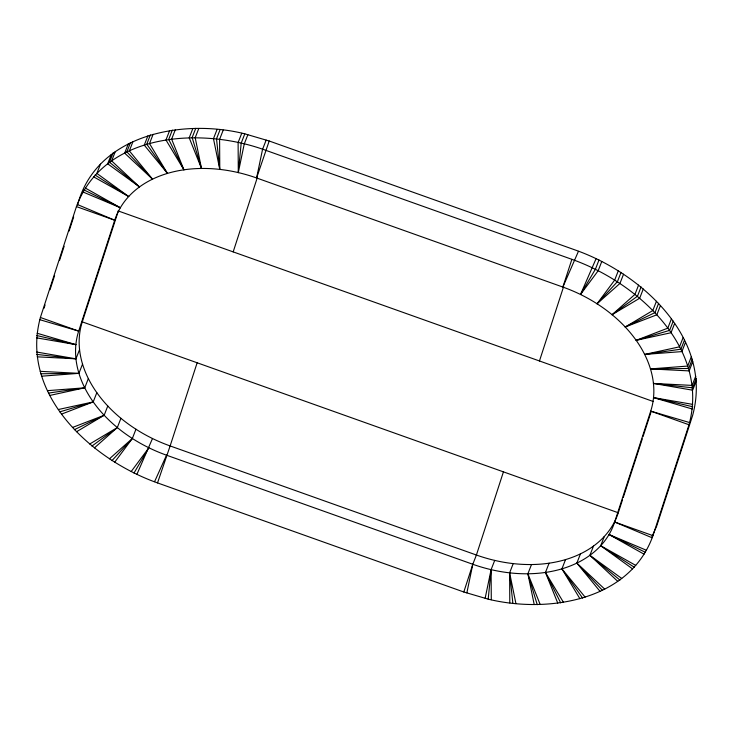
<?xml version="1.0" encoding="UTF-8"?>
<svg xmlns="http://www.w3.org/2000/svg" width="733" height="733" viewBox="0 0 733 733"><rect width="100%" height="100%" fill="white"/><g stroke="black" fill="none" stroke-linecap="round" stroke-linejoin="round"><path stroke-width="1.1" d="M247.855 134.735L244.245 143.98L238.289 172.603L241.203 143.091L244.804 133.837L269.203 141.002L575.487 250.09C641.375 273.363 713.585 338.655 692.603 415.519L656.566 526.404L651.866 536.822M488.196 599.163L463.797 591.998L157.513 482.91C91.625 459.637 19.415 394.345 40.397 317.481L76.434 206.596C104.013 132.242 201.355 126.653 265.603 150.256L571.877 259.335C637.765 282.617 709.984 347.9 688.993 424.764L652.966 535.658C629.711 600.996 547.734 613.585 488.196 599.163L491.101 569.651L494.711 560.397M466.848 592.896L472.803 564.273L476.404 555.028A121.971 87.374 21.3 0 0 618.285 512.77M485.145 598.265L491.101 569.651L491.284 599.695M44.007 308.236L45.07 304.974M50.009 289.755L54.599 275.617M59.547 260.398L64.138 246.27M69.085 231.051L73.676 216.913M77.561 204.956C96.206 134.148 182.911 118.315 244.804 133.837M118.325 210.985L82.288 321.869A121.971 87.374 21.3 0 0 170.129 445.939L476.404 555.028M157.513 482.91L170.129 445.939M170.083 446.076L197.15 362.771M233.176 251.886L257.43 177.239M463.797 591.998L472.803 564.273A121.971 87.374 21.3 0 0 614.675 522.015L652.966 535.658M571.877 259.335L562.871 287.061A121.971 87.374 21.3 0 1 650.712 411.131L688.993 424.764M476.368 555.156L503.434 471.86M539.461 360.975L563.677 286.447M618.643 511.68L622.528 499.723M623.233 497.551L642.3 438.847M643.015 436.666L651.133 411.662M100.467 164.146L96.857 173.4L128.687 196.536L93.668 176.864M111.279 154.553L107.678 163.798L139.499 186.933L111.654 160.903L115.255 151.658M113.084 152.95L109.474 162.204L139.499 186.933M128.284 143.879L124.683 153.133L152.537 179.164L129.347 150.879L132.948 141.625M130.465 142.587L126.855 151.841L152.537 179.164M147.874 135.871L144.273 145.125L167.463 173.409L149.505 143.567L153.105 134.313M150.366 134.909L146.756 144.163L167.463 173.409M79.567 349.568L75.957 358.822L37.255 356.834M169.57 130.721L165.96 139.976L183.919 169.818L171.632 139.151L175.242 129.897M172.31 130.117L168.709 139.371L183.919 169.818M82.545 364.081L78.935 373.335L41.699 376.185M88.345 378.567L84.735 387.812L49.881 395.426M192.825 128.55L189.215 137.804L201.502 168.471L195.198 137.731L198.799 128.486M195.757 128.33L192.147 137.575L201.502 168.471M96.829 392.659L93.219 401.904L61.599 414.09M107.778 406.009L104.168 415.263L76.571 431.719M217.078 129.42L213.468 138.674L219.781 169.405L219.598 139.362L223.208 130.107M220.12 129.576L216.51 138.83L219.781 169.405M120.927 418.305L117.326 427.55L94.42 447.881M241.716 133.305L238.115 142.55L238.289 172.603M135.953 429.226L132.352 438.481L114.705 462.175M266.152 140.104L262.551 149.358L256.596 177.972A121.971 87.374 21.3 0 0 114.715 220.23L76.434 206.596M152.491 438.517L136.943 474.251M269.203 141.002L256.596 177.972L562.871 287.061L578.429 251.327M596.057 258.749L580.509 294.483L598.146 270.789L601.756 261.534M598.998 259.986L595.398 269.24L580.509 294.483M618.295 270.825L614.685 280.07L597.047 303.774L619.944 283.442L623.554 274.188M621.043 272.374L617.443 281.619L597.047 303.774M513.219 563.595L509.618 572.849L509.792 602.893M638.58 285.119L634.97 294.364L612.073 314.695L639.671 298.239L643.281 288.985M531.498 564.529L527.888 573.783L534.201 604.514M641.082 286.933L637.481 296.187L612.073 314.695M549.081 563.182L545.471 572.436L557.758 603.103M656.429 301.281L652.819 310.526L625.222 326.991L656.841 314.805L660.442 305.551M658.619 303.325L655.018 312.579L625.222 326.991M565.537 559.591L561.927 568.845L579.895 598.687M671.401 318.91L667.79 328.155L636.171 340.341L671.025 332.736L674.635 323.482M580.463 553.836L576.862 563.091L600.052 591.375M673.224 321.136L669.614 330.381L636.171 340.341M593.501 546.067L589.891 555.312L617.745 581.342M604.313 536.464L600.703 545.719L632.533 568.854M683.119 337.574L679.509 346.828L644.655 354.433L681.892 351.593L685.492 342.338M684.53 339.92L680.92 349.174L644.655 354.433M691.301 356.815L687.691 366.069L650.455 368.919L689.157 370.898L692.758 361.653M692.264 359.234L688.663 368.479L650.455 368.919M695.745 376.166L692.135 385.411L653.433 383.432L692.648 390.194L696.249 380.949M696.24 378.585L692.63 387.83L653.433 383.432M154.571 481.673L166.519 455.193A121.971 87.374 21.3 0 1 78.688 331.114L40.397 317.481M134.002 473.014L148.881 447.762L131.244 471.466M111.957 460.626L132.352 438.481L109.446 458.812M91.918 446.067L117.326 427.55L89.719 444.015M74.381 429.675L104.168 415.263L72.558 427.449M59.776 411.864L93.219 401.904L58.365 409.518M48.47 393.08L84.735 387.812L47.508 390.662M40.736 373.766L78.935 373.335L40.242 371.347M36.76 354.415L75.957 358.822L36.751 352.051M692.273 409.005L653.524 397.616L692.731 404.387M36.668 337.867L75.875 344.629L37.117 333.249M653.524 397.616L692.74 406.751M36.65 335.503L75.875 344.629M689.46 422.52L650.712 411.131L614.675 522.015L652.022 537.738M39.93 319.735L78.688 331.114L114.715 220.23L77.368 204.516M118.187 210.93L653.378 401.547M82.16 321.824L618.423 512.816M166.519 455.193L472.803 564.273M83.012 192.009L120.359 207.723L85.34 188.06M644.05 554.194L609.041 534.522L646.387 550.245M83.947 189.92L120.359 207.723M609.041 534.522L645.443 552.325M635.722 565.381L600.703 545.719L634.338 567.25M95.061 175.004L128.687 196.536M621.721 578.447L589.891 555.312L619.916 580.05M604.716 589.121L576.862 563.091L602.535 590.413M585.126 597.129L561.927 568.845L582.634 598.091M563.43 602.279L545.471 572.436L560.69 602.883M540.175 604.45L527.888 573.783L537.243 604.67M515.922 603.58L509.618 572.849L512.88 603.424"/></g></svg>
